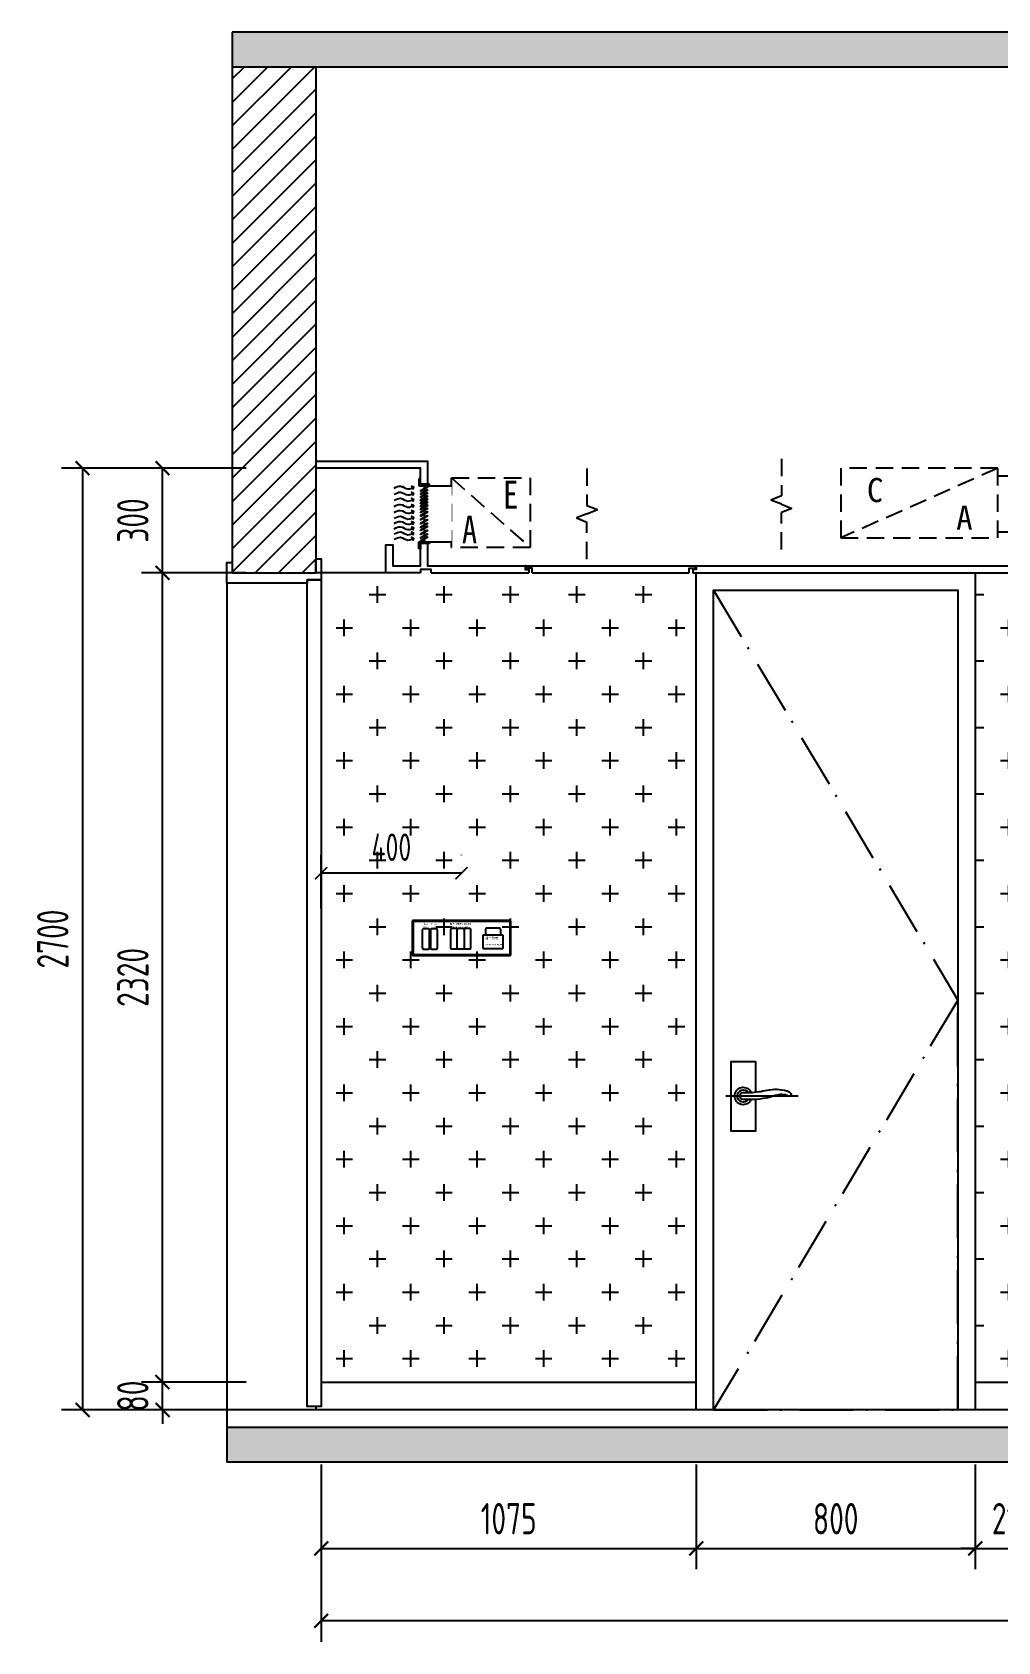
# Model space of a CAD drawing. Header units: millimetres. Extents: x 84706 to 155398, y -6776 to 36429.
# Drawn here: x 136956 to 139724, y 21572 to 26187 of the extents above; entities that cross this region are included whole.
import ezdxf

# ---------------------------------------------------------------- set-up
doc = ezdxf.new("R2010")
doc.units = ezdxf.units.MM
doc.set_wipeout_variables(frame=1)
doc.linetypes.add('DASHED2', pattern=[0.375, 0.25, -0.125])
doc.linetypes.add('门开启线', pattern=[246.186284, 154.07819, -35.789775, 5.864009, -50.45431])
doc.layers.get('Defpoints').update_dxf_attribs({"color": 250})
for name, color, linetype in [('EE1-【立面造型线（近看）】Elevation modelling line', 144, 'Continuous'), ('EE3-【立面窗、幕墙】Window', 12, 'Continuous'), ('EE5-【立面楼板、墙体】Eloorslab_wall', 150, 'Continuous'), ('EE7-【立面填充】Hatch', 250, 'Continuous'), ('EE8-【立面完成线】Finish', 20, 'Continuous'), ('EL', 3, 'Continuous'), ('EL-FURN', 30, 'Continuous'), ('EL-立面看线', 30, 'Continuous'), ('EL-立面看线(稍粗）', 1, 'Continuous'), ('EL-立面细线', 142, 'Continuous'), ('EL-立面造型', 30, 'Continuous'), ('PM2-【门】Door', 148, 'Continuous'), ('PM3-【门套】Casing', 144, 'Continuous')]:
    doc.layers.add(name, color=color, linetype=linetype)
doc.styles.add('_HZTXT', font='GBENOR.SHX', dxfattribs={"bigfont": 'GBCBIG.SHX'})
doc.styles.add('_TEL_DIM', font='SIMPLEX', dxfattribs={"width": 0.8, "height": 3.5, "bigfont": 'HZTXT'})
doc.styles.add('MT-DIM', font='ARCHS.SHX', dxfattribs={"width": 0.8})
doc.styles.get("Standard").update_dxf_attribs({"font": 'arial.ttf'})
doc.styles.add('尺寸标注', font='ARCHS.SHX', dxfattribs={"width": 0.8})
doc.styles.add('说明文字1', font='simhei.ttf')
doc.dimstyles.new('海龙1：25', dxfattribs={"dimscale": 25, "dimtxt": 2.25, "dimasz": 1, "dimexe": 1.5, "dimexo": 1, "dimgap": 1, "dimtad": 1, "dimdec": 0, "dimrnd": 5, "dimdsep": 46, "dimtxsty": '尺寸标注', "dimblk": 'ARCHTICK', "dimblk1": 'ARCHTICK', "dimblk2": 'ARCHTICK', "dimcen": 1, "dimclrd": 44, "dimclre": 44, "dimclrt": 2, "dimadec": 0, "dimazin": 0, "dimtfac": 1, "dimtdec": 0, "dimtix": 1, "dimtmove": 2, "dimatfit": 3, "dimldrblk": 'hl_arrow2', "dimfxl": 0, "dimarcsym": 0})

# ---------------------------------------------------------------- blocks, each defined once
blk = doc.blocks.new('menka')
at = {"layer": 'EL-立面造型', "color": 1}
for p, q in [((-141.4, 97.2), (-141.4, 2.8)), ((138.7, 100), (-138.7, 100)), ((141.4, 2.8), (141.4, 97.2)), ((-112, 20.6), (-112, 74.3)), ((-94.9, 76.6), (-109.7, 76.6)), ((-92.6, 74.3), (-92.6, 20.6)), ((-88.6, 74.3), (-88.6, 20.6)), ((-71.5, 76.6), (-86.3, 76.6)), ((-69.2, 20.6), (-69.2, 74.3)), ((-31.6, 74.8), (-31.6, 21.1)), ((-14.4, 77.2), (-29.3, 77.2)), ((-12.1, 21.1), (-12.1, 74.8)), ((5, 77.2), (-9.8, 77.2)), ((7.3, 74.8), (7.3, 21.1)), ((24.4, 77.2), (9.6, 77.2)), ((26.8, 21.1), (26.8, 74.8)), ((60.9, 58.1), (60.9, 22)), ((119.2, 58.1), (60.9, 58.1)), ((68.6, 75.7), (68.6, 58.1)), ((109.2, 78), (70.9, 78)), ((111.5, 75.7), (111.5, 58.1)), ((119.2, 22), (119.2, 58.1)), ((-138.7, 0), (138.7, 0)), ((-109.7, 18.3), (-94.9, 18.3)), ((-86.3, 18.3), (-71.5, 18.3)), ((-29.3, 18.8), (-14.4, 18.8)), ((-9.8, 18.8), (5, 18.8)), ((9.6, 18.8), (24.4, 18.8)), ((63.2, 19.7), (116.9, 19.7))]:
    blk.add_line(p, q, dxfattribs=at)
at = {"layer": 'EL-立面造型', "color": 8}
for p, q in [((-139.6, 2.8), (-139.6, 97.2)), ((-138.7, 98.1), (138.7, 98.1)), ((-138.7, 96.3), (-138.7, 3.7)), ((137.7, 97.2), (-137.7, 97.2)), ((138.7, 96.3), (138.7, 3.7)), ((139.6, 97.2), (139.6, 2.8)), ((138.7, 1.9), (-138.7, 1.9)), ((-137.7, 2.8), (137.7, 2.8))]:
    blk.add_line(p, q, dxfattribs=at)
at = {"layer": 'EL-立面造型', "color": 1}
for centre, radius, start, end in [((-138.7, 97.2), 2.78, 90, 180), ((138.7, 97.2), 2.78, 0, 90), ((-109.7, 74.3), 2.31, 90, 180), ((-94.9, 74.3), 2.31, 0, 90), ((-86.3, 74.3), 2.31, 90, 180), ((-71.5, 74.3), 2.31, 0, 90), ((-29.3, 74.8), 2.31, 90, 180), ((-14.4, 74.8), 2.31, 0, 90), ((-9.8, 74.8), 2.31, 90, 180), ((5, 74.8), 2.31, 0, 90), ((9.6, 74.8), 2.31, 90, 180), ((24.4, 74.8), 2.31, 0, 90), ((70.9, 75.7), 2.31, 90, 180), ((109.2, 75.7), 2.31, 0, 90), ((-138.7, 2.8), 2.78, 180, 270.0322), ((-109.7, 20.6), 2.31, 180, 270), ((-94.9, 20.6), 2.31, 270, 0), ((-86.3, 20.6), 2.31, 180, 270), ((-71.5, 20.6), 2.31, 270, 0), ((-29.3, 21.1), 2.31, 180, 270), ((-14.4, 21.1), 2.31, 270, 0), ((-9.8, 21.1), 2.31, 180, 270), ((5, 21.1), 2.31, 270, 0), ((9.6, 21.1), 2.31, 180, 270), ((24.4, 21.1), 2.31, 270, 0), ((63.2, 22), 2.31, 180, 270), ((116.9, 22), 2.31, 270, 0), ((138.7, 2.8), 2.78, 269.9678, 0)]:
    blk.add_arc(centre, radius, start, end, dxfattribs=at)
at = {"layer": 'EL-立面造型', "color": 8}
for centre, start, end in [((-138.7, 97.2), 90, 180), ((-137.7, 96.3), 90, 180), ((137.7, 96.3), 0, 90), ((138.7, 97.2), 0, 90), ((-138.7, 2.8), 180, 270), ((-137.7, 3.7), 180, 270), ((137.7, 3.7), 269.9979, 0), ((138.7, 2.8), 270, 0)]:
    blk.add_arc(centre, 0.926, start, end, dxfattribs=at)
at = {"layer": 'EL-立面造型', "color": 1, "attachment_point": 3, "style": '_TEL_DIM'}
for s, width, insert, char_height in [('{\\fSimSun|b0|i0|c134|p2;廊 灯}', 11698.458, (-20.4, 92.6), 4.444), ('{\\fSimSun|b0|i0|c134|p2;请即清理}', 23749.831, (4, 92.4), 4.444), ('{\\fSimSun|b0|i0|c134|p2;请勿打扰}', 21243.772, (27.2, 92.5), 4.444), ('{\\fSimSun|b0|i0|c134|p2;排气扇}', 13444.405, (-96.5, 91.3, 0), 3.556), ('{\\fSimSun|b0|i0|c134|p2;Exhaust}', 9.287, (-98.7, 83.2, 0), 2.133), ('{\\fSimSun|b0|i0|c134|p2;洗手间灯}', 16519.69, (-71.8, 91.3, 0), 3.556), ('{\\fSimSun|b0|i0|c134|p2;Bathroom}', 11.584, (-74.1, 83.2, 0), 2.133), ('{\\fSimSun|b0|i0|c134|p2;Corridor}', 14.883, (-20.9, 83.4, 0), 2.667), ('{\\fSimSun|b0|i0|c134|p2;Make Up Room}', 18845.536, (3.4, 83.3, 0), 2.667), ('{\\fSimSun|b0|i0|c134|p2;DonotDisturb}', 21.435, (26.5, 83.4, 0), 2.667)]:
    blk.add_mtext_dynamic_manual_height_columns(s, width=width, gutter_width=17.5, heights=[0], dxfattribs=dict(at, insert=insert, char_height=char_height))
at = {"layer": 'EL-立面造型', "color": 1, "insert": (105.7, 53, 36752472.3), "char_height": 6.871, "width": 48.587, "attachment_point": 3, "rotation": 0.1224, "style": '_HZTXT'}
blk.add_mtext('{\\fNSimSun|b0|i0|c134|p49;插卡取电}', dxfattribs=at)
at = {"layer": 'EL-立面造型', "color": 1, "linetype": 'Continuous', "insert": (66.5, 32.9, 36752472.3), "char_height": 4.047, "width": 78.032, "attachment_point": 1}
blk.add_mtext('\\pt672;{\\fSimHei|b0|i0|c134|p2;INSERT FOR POWER}', dxfattribs=at)
blk = doc.blocks.new('A$C0D1D0B44')
at = {"layer": 'EL-立面细线', "ltscale": 0.5}
blk.add_line((-157.1, 25), (49.8, 25), dxfattribs=at)
at = {"layer": 'EL-立面细线', "ltscale": 200}
blk.add_lwpolyline([(-35, 15.2), (-35, -75.8), (35, -75.8), (35, 124), (-35, 124), (-35, 36.3)], dxfattribs=at)
blk.add_lwpolyline([(-20, 15), (0, 15, 1), (0, 35), (-20, 35, -0.036098), (-68.4, 41.7, 0.121386), (-125, 40, 0.140776), (-136.1, 32.4, 0.830049), (-130, 25, -0.183636), (-91.5, 26.2, 0.088987)], format="xyb", close=True, dxfattribs=at)
for radius, start, end in [(25, 203.6888, 155.9213), (17.5, 214.0674, 146.4058)]:
    blk.add_arc((0, 25), radius, start, end, dxfattribs=at)
blk = doc.blocks.new('*U853')
blk.add_wipeout([(0, -50), (0, 750), (2400, 750), (2400, -50)])
at = {"layer": 'EL-立面看线'}
blk.add_lwpolyline([(0, -50), (2400, -50), (2400, 750), (0, 750)], dxfattribs=at)
blk.add_lwpolyline([(0, 0), (2350, 0), (2350, 700), (0, 700)], close=True, dxfattribs=at)
at = {"layer": 'EL-立面看线(稍粗）', "linetype": '门开启线'}
blk.add_line((2350, 0), (1175, 700), dxfattribs=at)
blk.add_lwpolyline([(1175, 700), (0, 0), (0, 0), (0, 700), (1175, 700)], dxfattribs=at)
at = {"rotation": 270}
blk.add_blockref('A$C0D1D0B44', (875, 85), dxfattribs=at)
blk = doc.blocks.new('*U1028')
at = {"layer": 'EE7-【立面填充】Hatch'}
h = blk.add_hatch(dxfattribs=at)
h.set_pattern_fill('YPSGT-钢筋混凝土', color=256, scale=200, pattern_type=2)
h.set_pattern_definition([(45, (0, 0), (-28.284271, 28.284271), []), (50, (0, 0), (143.45204, -12.550436), [15, -165]), (355, (0, 0), (-27.75027, 150.43842), [12, -132]), (100.4514, (11.95, -1.05), (115.70187, 137.8879), [12.74804, -140.22842]), (46.1842, (0, 40), (213.44822, -33.1038), [22.5, -247.5]), (96.6356, (17.79, 37.24), (186.93254, 194.82358), [19.12206, -210.3426]), (351.1842, (0, 40), (186.9324, 194.82373), [18, -198]), (21, (20, 30), (119.38141, -80.523786), [15, -165]), (326, (20, 30), (48.66306, 145.03), [12, -132]), (71.4514, (29.95, 23.29), (168.04452, 64.5061), [12.74804, -140.22842]), (37.5, (0, 0), (2.431971, 66.578771), [0, -130.4, 0, -134, 0, -132.5]), (7.5, (0, 0), (52.613907, 78.882342), [0, -76.4, 0, -127.4, 0, -50.5]), (327.5, (-44.6, 0), (106.764487, -4.510974), [0, -50, 0, -156, 0, -207]), (317.5, (-64.6, 0), (116.637234, 20.020996), [0, -65, 0, -103.6, 0, -147])])
h.paths.add_polyline_path([(150979.9, -83129), (150979.9, -83029), (143999.9, -83029), (143999.9, -83129)])
h = blk.add_hatch(dxfattribs=at)
h.set_pattern_fill('ANSI31', color=256, scale=15)
h.set_pattern_definition([(45, (0, -750), (-33.67596, 33.67596), [])])
h.paths.add_polyline_path([(144239.9, -83129), (143999.9, -83129), (143999.9, -84579), (144239.9, -84579), (144239.9, -84539)])
h = blk.add_hatch(dxfattribs=at)
h.set_pattern_fill('ANSI31', color=256, scale=15)
h.paths.add_polyline_path([(150739.9, -84079), (150979.9, -84079), (150979.9, -83129), (150739.9, -83129)])
h = blk.add_hatch(dxfattribs=at)
h.set_pattern_fill('ANSI31', color=256, scale=15)
h.set_pattern_definition([(45, (0, -1100), (-33.67596, 33.67596), [])])
h.paths.add_polyline_path([(150739.9, -87029), (150979.9, -87029), (150979.9, -86079), (150739.9, -86079)])
h = blk.add_hatch(dxfattribs=at)
h.set_pattern_fill('YPSGT-钢筋混凝土', color=256, scale=200, pattern_type=2)
h.set_pattern_definition([(45, (0, -1100), (-28.284271, 28.284271), []), (50, (0, -1100), (143.45204, -12.550436), [15, -165]), (355, (0, -1100), (-27.75027, 150.43842), [12, -132]), (100.4514, (11.95, -1101.05), (115.70187, 137.8879), [12.74804, -140.22842]), (46.1842, (0, -1060), (213.44822, -33.1038), [22.5, -247.5]), (96.6356, (17.79, -1062.76), (186.93254, 194.82358), [19.12206, -210.3426]), (351.1842, (0, -1060), (186.9324, 194.82373), [18, -198]), (21, (20, -1070), (119.38141, -80.523786), [15, -165]), (326, (20, -1070), (48.66306, 145.03), [12, -132]), (71.4514, (29.95, -1076.71), (168.04452, 64.5061), [12.74804, -140.22842]), (37.5, (0, -1100), (2.431971, 66.578771), [0, -130.4, 0, -134, 0, -132.5]), (7.5, (0, -1100), (52.613907, 78.882342), [0, -76.4, 0, -127.4, 0, -50.5]), (327.5, (-44.6, -1100), (106.764487, -4.510974), [0, -50, 0, -156, 0, -207]), (317.5, (-64.6, -1100), (116.637234, 20.020996), [0, -65, 0, -103.6, 0, -147])])
h.paths.add_polyline_path([(143984.9, -87029), (143984.9, -87129), (150979.9, -87129), (150979.9, -87029)])
at = {"layer": 'EE8-【立面完成线】Finish'}
h = blk.add_hatch(dxfattribs=at)
h.set_pattern_fill('ANSI33', color=251, scale=2.519685, angle=180, style=0)
h.set_pattern_definition([(225, (138969.727, -86928.982), (11.313708, -11.313708), []), (225, (138958.414, -86928.982), (11.313708, -11.313708), [8, -4])])
h.paths.add_polyline_path([(150879.9, -86079), (150879.9, -86054), (150724.9, -86054), (150714.9, -86064), (150714.9, -86099), (150739.9, -86099), (150739.9, -86079)])
blk.add_line((144254.9, -86969), (144214.9, -86969))
at = {"layer": 'EE3-【立面窗、幕墙】Window', "color": 251}
for p, q in [((150879.9, -84104), (150879.9, -84079)), ((150879.9, -84079), (150929.9, -84079)), ((150882.9, -84101), (150882.9, -84082)), ((150882.9, -84082), (150926.9, -84082)), ((150926.9, -84082), (150926.9, -84101)), ((150929.9, -84079), (150929.9, -84104)), ((150929.9, -84104), (150879.9, -84104)), ((150879.9, -84129), (150879.9, -84104)), ((150879.9, -84104), (150898.9, -84104)), ((150926.9, -84101), (150882.9, -84101)), ((150882.9, -84126), (150882.9, -84107)), ((150882.9, -84107), (150895.9, -84107)), ((150895.9, -84126), (150882.9, -84126)), ((150895.9, -84107), (150895.9, -84126)), ((150898.9, -84104), (150898.9, -84129)), ((150929.9, -84104), (150910.9, -84104)), ((150910.9, -84104), (150910.9, -84129)), ((150926.9, -84107), (150913.9, -84107)), ((150913.9, -84107), (150913.9, -84126)), ((150913.9, -84126), (150926.9, -84126)), ((150926.9, -84126), (150926.9, -84107)), ((150929.9, -84129), (150929.9, -84104)), ((150879.9, -84129), (150879.9, -86054)), ((150898.9, -84129), (150879.9, -84129)), ((150910.9, -84129), (150929.9, -84129)), ((150929.9, -84129), (150929.9, -86054)), ((150898.9, -86029), (150879.9, -86029)), ((150879.9, -86029), (150879.9, -86054)), ((150879.9, -86054), (150879.9, -86079)), ((150929.9, -86054), (150879.9, -86054)), ((150879.9, -86054), (150898.9, -86054)), ((150895.9, -86032), (150882.9, -86032)), ((150882.9, -86032), (150882.9, -86051)), ((150882.9, -86051), (150895.9, -86051)), ((150882.9, -86057), (150882.9, -86076)), ((150926.9, -86057), (150882.9, -86057)), ((150895.9, -86051), (150895.9, -86032)), ((150898.9, -86054), (150898.9, -86029)), ((150910.9, -86029), (150929.9, -86029)), ((150910.9, -86054), (150910.9, -86029)), ((150929.9, -86054), (150910.9, -86054)), ((150913.9, -86032), (150926.9, -86032)), ((150913.9, -86051), (150913.9, -86032)), ((150926.9, -86051), (150913.9, -86051)), ((150926.9, -86032), (150926.9, -86051)), ((150926.9, -86076), (150926.9, -86057)), ((150929.9, -86029), (150929.9, -86054)), ((150929.9, -86079), (150929.9, -86054)), ((150879.9, -86079), (150929.9, -86079)), ((150882.9, -86076), (150926.9, -86076))]:
    blk.add_line(p, q, dxfattribs=at)
at = {"layer": 'EE3-【立面窗、幕墙】Window'}
for p, q in [((150898.9, -84104), (150898.9, -86054)), ((150904.9, -84104), (150904.9, -86054)), ((150910.9, -84104), (150910.9, -86054))]:
    blk.add_line(p, q, dxfattribs=at)
at = {"layer": 'EE5-【立面楼板、墙体】Eloorslab_wall'}
for p, q in [((150979.9, -83029), (143999.9, -83029)), ((143999.9, -83029), (143999.9, -83129)), ((150979.9, -83129), (150979.9, -83029)), ((150979.9, -83129), (143999.9, -83129)), ((143999.9, -83129), (143999.9, -84579)), ((144239.9, -83129), (144239.9, -84579)), ((150739.9, -86079), (150979.9, -86079)), ((150739.9, -86079), (150739.9, -87029)), ((150979.9, -86079), (150979.9, -87029)), ((143984.9, -86979), (143984.9, -87029)), ((150979.9, -87029), (143984.9, -87029)), ((143984.9, -87029), (143984.9, -87129)), ((150979.9, -87029), (150979.9, -87129)), ((150979.9, -87129), (143984.9, -87129))]:
    blk.add_line(p, q, dxfattribs=at)
at = {"layer": 'EE5-【立面楼板、墙体】Eloorslab_wall', "color": 251}
blk.add_line((150979.9, -84079), (150979.9, -86079), dxfattribs=at)
at = {"layer": 'EE5-【立面楼板、墙体】Eloorslab_wall'}
blk.add_lwpolyline([(150739.9, -83129), (150979.9, -83129), (150979.9, -84079), (150739.9, -84079)], close=True, dxfattribs=at)
at = {"layer": 'EE8-【立面完成线】Finish'}
blk.add_line((150739.9, -86979), (143984.9, -86979), dxfattribs=at)
blk.add_lwpolyline([(150879.9, -86079), (150879.9, -86054), (150724.9, -86054), (150714.9, -86064), (150714.9, -86099), (150739.9, -86099), (150739.9, -86079)], close=True, dxfattribs=at)
at = {"layer": 'PM2-【门】Door'}
blk.add_lwpolyline([(144214.9, -84599), (144254.9, -84599), (144254.9, -86969), (144214.9, -86969)], close=True, dxfattribs=at)
at = {"layer": 'PM3-【门套】Casing', "color": 251}
blk.add_line((150724.9, -84109), (150724.9, -86054), dxfattribs=at)
at = {"layer": 'PM3-【门套】Casing'}
for p, q in [((143984.9, -84609), (143984.9, -86979)), ((144239.9, -86969), (144239.9, -86979))]:
    blk.add_line(p, q, dxfattribs=at)
for points in [[(150879.9, -84079), (150879.9, -84109), (150724.9, -84109), (150724.9, -84049), (150739.9, -84049), (150739.9, -84079), (150879.9, -84079)], [(144239.9, -84539), (144254.9, -84539), (144254.9, -84599), (144214.9, -84599), (144214.9, -84609), (143984.9, -84609), (143984.9, -84549), (143999.9, -84549), (143999.9, -84579), (144239.9, -84579), (144239.9, -84539)]]:
    blk.add_lwpolyline(points, dxfattribs=at)
blk = doc.blocks.new('_ArchTick')
at = {"color": 2, "linetype": 'ByBlock', "const_width": 0.15}
blk.add_lwpolyline([(-0.5, -0.5), (0.5, 0.5)], dxfattribs=at)
blk = doc.blocks.new('*D877')
at = {"layer": 'Defpoints', "color": 0, "transparency": 16777216}
for p in [(137784.3, 22246.7), (138859.3, 22236.7), (138859.3, 21839.8)]:
    blk.add_point(p, dxfattribs=at)
at = {"layer": 'EE1-【立面造型线（近看）】Elevation modelling line', "color": 44, "lineweight": -2, "transparency": 16777216}
for p, q in [((137784.3, 22079.8), (137784.3, 21779.8)), ((138859.3, 22079.8), (138859.3, 21779.8)), ((137784.3, 21839.8), (138859.3, 21839.8))]:
    blk.add_line(p, q, dxfattribs=at)
at = {"layer": 'EE1-【立面造型线（近看）】Elevation modelling line', "color": 44, "lineweight": -2, "transparency": 16777216, "xscale": 40, "yscale": 40, "zscale": 40, "rotation": 180}
blk.add_blockref('_ArchTick', (137784.3, 21839.8), dxfattribs=at)
at = {"layer": 'EE1-【立面造型线（近看）】Elevation modelling line', "color": 44, "lineweight": -2, "transparency": 16777216, "xscale": 40, "yscale": 40, "zscale": 40}
blk.add_blockref('_ArchTick', (138859.3, 21839.8), dxfattribs=at)
at = {"layer": 'EE1-【立面造型线（近看）】Elevation modelling line', "color": 2, "transparency": 16777216, "insert": (138321.8, 21924.8), "char_height": 90, "attachment_point": 5, "style": '尺寸标注'}
blk.add_mtext('1075', dxfattribs=at)
blk = doc.blocks.new('hl_arrow2')
at = {"color": 2}
blk.add_line((-0.22, 0), (-1, 0), dxfattribs=at)
blk.add_lwpolyline([(-0.22, 0), (-0.86, -0.69), (-0.65, -0.86), (0, 0), (-0.65, 0.86), (-0.86, 0.69)], close=True, dxfattribs=at)
for points in [[(-0.86, 0.69), (-0.65, 0.86), (-0.22, 0), (0, 0)], [(-0.86, -0.69), (-0.65, -0.86), (-0.22, 0), (0, 0)]]:
    blk.add_solid(points, dxfattribs=at)
blk = doc.blocks.new('*D878')
at = {"layer": 'Defpoints', "color": 0, "transparency": 16777216}
for p in [(138859.3, 22236.7), (139659.3, 22236.7), (139659.3, 21839.8)]:
    blk.add_point(p, dxfattribs=at)
at = {"layer": 'EE1-【立面造型线（近看）】Elevation modelling line', "color": 44, "lineweight": -2, "transparency": 16777216}
for p, q in [((138859.3, 22079.8), (138859.3, 21779.8)), ((139659.3, 22079.8), (139659.3, 21779.8)), ((138859.3, 21839.8), (139659.3, 21839.8))]:
    blk.add_line(p, q, dxfattribs=at)
at = {"layer": 'EE1-【立面造型线（近看）】Elevation modelling line', "color": 44, "lineweight": -2, "transparency": 16777216, "xscale": 40, "yscale": 40, "zscale": 40, "rotation": 180}
blk.add_blockref('_ArchTick', (138859.3, 21839.8), dxfattribs=at)
at = {"layer": 'EE1-【立面造型线（近看）】Elevation modelling line', "color": 44, "lineweight": -2, "transparency": 16777216, "xscale": 40, "yscale": 40, "zscale": 40}
blk.add_blockref('_ArchTick', (139659.3, 21839.8), dxfattribs=at)
at = {"layer": 'EE1-【立面造型线（近看）】Elevation modelling line', "color": 2, "transparency": 16777216, "insert": (139259.3, 21924.8), "char_height": 90, "attachment_point": 5, "style": '尺寸标注'}
blk.add_mtext('800', dxfattribs=at)
blk = doc.blocks.new('*D879')
at = {"layer": 'Defpoints', "color": 0, "transparency": 16777216}
for p in [(139659.3, 22236.7), (139869.3, 22236.7), (139869.3, 21839.8)]:
    blk.add_point(p, dxfattribs=at)
at = {"layer": 'EE1-【立面造型线（近看）】Elevation modelling line', "color": 44, "lineweight": -2, "transparency": 16777216}
for p, q in [((139659.3, 22079.8), (139659.3, 21779.8)), ((139869.3, 22079.8), (139869.3, 21779.8)), ((139659.3, 21839.8), (139619.3, 21839.8)), ((139659.3, 21839.8), (139869.3, 21839.8)), ((139869.3, 21839.8), (139909.3, 21839.8))]:
    blk.add_line(p, q, dxfattribs=at)
at = {"layer": 'EE1-【立面造型线（近看）】Elevation modelling line', "color": 44, "lineweight": -2, "transparency": 16777216, "xscale": 40, "yscale": 40, "zscale": 40}
blk.add_blockref('_ArchTick', (139659.3, 21839.8), dxfattribs=at)
at = {"layer": 'EE1-【立面造型线（近看）】Elevation modelling line', "color": 44, "lineweight": -2, "transparency": 16777216, "xscale": 40, "yscale": 40, "zscale": 40, "rotation": 180}
blk.add_blockref('_ArchTick', (139869.3, 21839.8), dxfattribs=at)
at = {"layer": 'EE1-【立面造型线（近看）】Elevation modelling line', "color": 2, "transparency": 16777216, "insert": (139764.3, 21924.8), "char_height": 90, "attachment_point": 5, "style": '尺寸标注'}
blk.add_mtext('210', dxfattribs=at)
blk = doc.blocks.new('*D886')
at = {"layer": 'Defpoints', "color": 0, "transparency": 16777216}
for p in [(137784.3, 22246.7), (144269.3, 22236.7), (137784.3, 21631.9)]:
    blk.add_point(p, dxfattribs=at)
at = {"layer": 'EE1-【立面造型线（近看）】Elevation modelling line', "color": 44, "lineweight": -2, "transparency": 16777216}
for p, q in [((137784.3, 21871.9), (137784.3, 21571.9)), ((144269.3, 21871.9), (144269.3, 21571.9)), ((144269.3, 21631.9), (137784.3, 21631.9))]:
    blk.add_line(p, q, dxfattribs=at)
at = {"layer": 'EE1-【立面造型线（近看）】Elevation modelling line', "color": 44, "lineweight": -2, "transparency": 16777216, "xscale": 40, "yscale": 40, "zscale": 40, "rotation": 180}
blk.add_blockref('_ArchTick', (137784.3, 21631.9), dxfattribs=at)
at = {"layer": 'EE1-【立面造型线（近看）】Elevation modelling line', "color": 44, "lineweight": -2, "transparency": 16777216, "xscale": 40, "yscale": 40, "zscale": 40}
blk.add_blockref('_ArchTick', (144269.3, 21631.9), dxfattribs=at)
at = {"layer": 'EE1-【立面造型线（近看）】Elevation modelling line', "color": 2, "transparency": 16777216, "insert": (141026.8, 21716.9), "char_height": 90, "attachment_point": 5, "style": '尺寸标注'}
blk.add_mtext('6485', dxfattribs=at)
blk = doc.blocks.new('*D905')
at = {"layer": 'Defpoints', "color": 0, "transparency": 16777216}
for p in [(137329.4, 22316.7), (137784.3, 22316.7), (137769.3, 22236.7)]:
    blk.add_point(p, dxfattribs=at)
at = {"layer": 'EE1-【立面造型线（近看）】Elevation modelling line', "color": 44, "lineweight": -2, "transparency": 16777216}
for p, q in [((137329.4, 22316.7), (137329.4, 22356.7)), ((137569.4, 22316.7), (137269.4, 22316.7)), ((137329.4, 22236.7), (137329.4, 22316.7)), ((137569.4, 22236.7), (137269.4, 22236.7)), ((137329.4, 22236.7), (137329.4, 22196.7))]:
    blk.add_line(p, q, dxfattribs=at)
at = {"layer": 'EE1-【立面造型线（近看）】Elevation modelling line', "color": 44, "lineweight": -2, "transparency": 16777216, "xscale": 40, "yscale": 40, "zscale": 40}
for p, rotation in [((137329.4, 22316.7), 270), ((137329.4, 22236.7), 90)]:
    blk.add_blockref('_ArchTick', p, dxfattribs=dict(at, rotation=rotation))
at = {"layer": 'EE1-【立面造型线（近看）】Elevation modelling line', "color": 2, "transparency": 16777216, "insert": (137244.4, 22276.7), "char_height": 90, "attachment_point": 5, "rotation": 90, "style": '尺寸标注'}
blk.add_mtext('80', dxfattribs=at)
blk = doc.blocks.new('*D906')
at = {"layer": 'Defpoints', "color": 0, "transparency": 16777216}
for p in [(137329.4, 24636.7), (137969.3, 24636.7), (137784.3, 22316.7)]:
    blk.add_point(p, dxfattribs=at)
at = {"layer": 'EE1-【立面造型线（近看）】Elevation modelling line', "color": 44, "lineweight": -2, "transparency": 16777216}
for p, q in [((137569.4, 24636.7), (137269.4, 24636.7)), ((137329.4, 22316.7), (137329.4, 24636.7)), ((137569.4, 22316.7), (137269.4, 22316.7))]:
    blk.add_line(p, q, dxfattribs=at)
at = {"layer": 'EE1-【立面造型线（近看）】Elevation modelling line', "color": 44, "lineweight": -2, "transparency": 16777216, "xscale": 40, "yscale": 40, "zscale": 40}
for p, rotation in [((137329.4, 24636.7), 90), ((137329.4, 22316.7), 270)]:
    blk.add_blockref('_ArchTick', p, dxfattribs=dict(at, rotation=rotation))
at = {"layer": 'EE1-【立面造型线（近看）】Elevation modelling line', "color": 2, "transparency": 16777216, "insert": (137244.4, 23476.7), "char_height": 90, "attachment_point": 5, "rotation": 90, "style": '尺寸标注'}
blk.add_mtext('2320', dxfattribs=at)
blk = doc.blocks.new('*D907')
at = {"layer": 'Defpoints', "color": 0, "transparency": 16777216}
for p in [(137329.4, 24936.7), (137769.3, 24936.7), (137969.3, 24636.7)]:
    blk.add_point(p, dxfattribs=at)
at = {"layer": 'EE1-【立面造型线（近看）】Elevation modelling line', "color": 44, "lineweight": -2, "transparency": 16777216}
for p, q in [((137569.4, 24936.7), (137269.4, 24936.7)), ((137329.4, 24636.7), (137329.4, 24936.7)), ((137569.4, 24636.7), (137269.4, 24636.7))]:
    blk.add_line(p, q, dxfattribs=at)
at = {"layer": 'EE1-【立面造型线（近看）】Elevation modelling line', "color": 44, "lineweight": -2, "transparency": 16777216, "xscale": 40, "yscale": 40, "zscale": 40}
for p, rotation in [((137329.4, 24936.7), 90), ((137329.4, 24636.7), 270)]:
    blk.add_blockref('_ArchTick', p, dxfattribs=dict(at, rotation=rotation))
at = {"layer": 'EE1-【立面造型线（近看）】Elevation modelling line', "color": 2, "transparency": 16777216, "insert": (137244.4, 24786.7), "char_height": 90, "attachment_point": 5, "rotation": 90, "style": '尺寸标注'}
blk.add_mtext('300', dxfattribs=at)
blk = doc.blocks.new('*D908')
at = {"layer": 'Defpoints', "color": 0, "transparency": 16777216}
for p in [(137769.3, 24936.7), (137100, 22236.7), (137769.3, 22236.7)]:
    blk.add_point(p, dxfattribs=at)
at = {"layer": 'EE1-【立面造型线（近看）】Elevation modelling line', "color": 44, "lineweight": -2, "transparency": 16777216}
for p, q in [((137340, 24936.7), (137040, 24936.7)), ((137100, 24936.7), (137100, 22236.7)), ((137340, 22236.7), (137040, 22236.7))]:
    blk.add_line(p, q, dxfattribs=at)
at = {"layer": 'EE1-【立面造型线（近看）】Elevation modelling line', "color": 44, "lineweight": -2, "transparency": 16777216, "xscale": 40, "yscale": 40, "zscale": 40}
for p, rotation in [((137100, 24936.7), 90), ((137100, 22236.7), 270)]:
    blk.add_blockref('_ArchTick', p, dxfattribs=dict(at, rotation=rotation))
at = {"layer": 'EE1-【立面造型线（近看）】Elevation modelling line', "color": 2, "transparency": 16777216, "insert": (137015, 23586.7), "char_height": 90, "attachment_point": 5, "rotation": 90, "style": '尺寸标注'}
blk.add_mtext('2700', dxfattribs=at)
blk = doc.blocks.new('*D999')
at = {"layer": 'Defpoints', "color": 0, "transparency": 16777216}
for p in [(137784.3, 23775.7), (137784.3, 23639.5), (138186.7, 23639.5, 52323.6)]:
    blk.add_point(p, dxfattribs=at)
at = {"layer": 'EE1-【立面造型线（近看）】Elevation modelling line', "color": 44, "lineweight": -2, "transparency": 16777216}
for p, q in [((137784.3, 23674.5), (137784.3, 23828.2)), ((138186.7, 23827.3), (138186.7, 23828.2)), ((138186.7, 23775.7), (137784.3, 23775.7))]:
    blk.add_line(p, q, dxfattribs=at)
at = {"layer": 'EE1-【立面造型线（近看）】Elevation modelling line', "color": 44, "lineweight": -2, "transparency": 16777216, "xscale": 35, "yscale": 35, "zscale": 35, "rotation": 180}
blk.add_blockref('_ArchTick', (137784.3, 23775.7), dxfattribs=at)
at = {"layer": 'EE1-【立面造型线（近看）】Elevation modelling line', "color": 44, "lineweight": -2, "transparency": 16777216, "xscale": 35, "yscale": 35, "zscale": 35}
blk.add_blockref('_ArchTick', (138186.7, 23775.7), dxfattribs=at)
at = {"layer": 'EE1-【立面造型线（近看）】Elevation modelling line', "color": 2, "transparency": 16777216, "insert": (137985.5, 23850), "char_height": 78.75, "attachment_point": 5, "style": '尺寸标注'}
blk.add_mtext('400', dxfattribs=at)
blk = doc.blocks.new('yhbyhuj')
at = {"color": 1, "linetype": 'DASHED2', "ltscale": 200}
blk.add_wipeout([(141202.5, 18872.8), (141202.5, 19072.8), (141427.7, 19072.8), (141427.7, 19049.5), (141590.6, 19049.5), (141590.6, 18889.5), (141427.7, 18889.5), (141427.7, 18872.8)], dxfattribs=at).translate(0, 0, -16380).dxf.layer = 'EL-立面造型'
at = {"layer": 'EL-立面造型', "color": 136, "linetype": 'DASHED2', "ltscale": 200}
blk.add_line((141202.5, 19072.8, -16380), (141427.7, 18872.8, -16380), dxfattribs=at)
at = {"layer": 'EL-立面造型', "color": 4, "linetype": 'DASHED2', "ltscale": 200, "elevation": -16380}
blk.add_lwpolyline([(141427.7, 18872.8), (141202.5, 18872.8), (141202.5, 19072.8), (141427.7, 19072.8)], close=True, dxfattribs=at)
for points in [[(141590.6, 19099.5), (141590.6, 18993.5)], [(141590.6, 18969.5), (141560.6, 18957.5)], [(141590.6, 18993.5), (141620.6, 18981.5)], [(141590.6, 18969.5), (141620.6, 18981.5)], [(141560.6, 18957.5), (141590.6, 18945.5)], [(141590.6, 18839.5), (141590.6, 18945.5)]]:
    blk.add_lwpolyline(points, dxfattribs=at)
at = {"layer": 'EL-立面造型', "color": 30, "linetype": 'DASHED2', "ltscale": 200, "char_height": 80, "style": 'MT-DIM'}
for s, insert, attachment_point in [('{\\fSimHei|b0|i0|c134|p49;E}', (141393.8, 19064.4, -16380), 3), ('{\\fSimHei|b0|i0|c134|p49;A}', (141232.2, 18964.4, -16380), 1)]:
    blk.add_mtext_dynamic_manual_height_columns(s, width=80, gutter_width=1500, heights=[0], dxfattribs=dict(at, insert=insert, attachment_point=attachment_point))
at = {"color": 136, "linetype": 'DASHED2', "ltscale": 200}
blk.add_wipeout([(141108.8, 19049.5), (141202.5, 19049.5), (141202.5, 18889.5), (141108.8, 18889.5)], dxfattribs=at).translate(0, 0, -16380).dxf.layer = 'EL'
at = {"layer": 'EL', "color": 8}
for p, q in [((141123.8, 19049.5, -16380), (141123.8, 18889.5, -16380)), ((141138.8, 19049.5, -16380), (141202.5, 19049.5, -16380)), ((141138.8, 18889.5, -16380), (141202.5, 18889.5, -16380))]:
    blk.add_line(p, q, dxfattribs=at)
at = {"layer": 'EL', "color": 136, "linetype": 'DASHED2', "ltscale": 200, "elevation": -16380}
for points in [[(141108.8, 19069.5), (141108.8, 19049.5), (141138.8, 19049.5), (141138.8, 19054.5), (141113.6, 19054.5), (141113.6, 19069.5), (141108.8, 19069.5)], [(141108.8, 18869.5), (141108.8, 18889.5), (141138.8, 18889.5), (141138.8, 18884.5), (141113.6, 18884.5), (141113.6, 18869.5), (141108.8, 18869.5)]]:
    blk.add_lwpolyline(points, dxfattribs=at)
at = {"layer": 'EL', "color": 250, "elevation": -16380}
for points in [[(141086.3, 19049.9), (141093.4, 19046.4), (141091.3, 19038.6)], [(141086.3, 19049.9), (141093.4, 19046.4), (141091.3, 19038.6)], [(141086.3, 19032.5), (141093.4, 19029), (141091.3, 19021.2)], [(141086.3, 19032.4), (141093.4, 19029), (141091.3, 19021.2)], [(141086.3, 19015), (141093.4, 19011.6), (141091.3, 19003.8)], [(141086.3, 19015), (141093.4, 19011.6), (141091.3, 19003.8)], [(141086.3, 18997.6), (141093.4, 18994.2), (141091.3, 18986.3)], [(141086.3, 18980.2), (141093.4, 18976.7), (141091.3, 18968.9)], [(141086.3, 18963.5), (141093.4, 18960), (141091.3, 18952.2)], [(141086.3, 18948.6), (141093.4, 18945.1), (141091.3, 18937.3)], [(141086.3, 18933.3), (141093.4, 18929.9), (141091.3, 18922.1)], [(141086.3, 18918.4), (141093.4, 18915), (141091.3, 18907.2)], [(141086.3, 18903.2), (141093.4, 18899.7), (141091.3, 18891.9)]]:
    blk.add_lwpolyline(points, dxfattribs=at)
for points in [[(141113.3, 19036.3), (141132, 19047), (141133.1, 19045), (141114.5, 19034.3)], [(141113.3, 19027.6), (141132, 19038.3), (141133.1, 19036.3), (141114.5, 19025.5)], [(141113.3, 19018.8), (141132, 19029.6), (141133.1, 19027.6), (141114.5, 19016.8)], [(141113.3, 19010.1), (141132, 19020.9), (141133.1, 19018.9), (141114.5, 19008.1)], [(141113.3, 19001.4), (141132, 19012.2), (141133.1, 19010.2), (141114.5, 18999.4)], [(141113.3, 18992.7), (141132, 19003.5), (141133.1, 19001.5), (141114.5, 18990.7)], [(141113.3, 18984), (141132, 18994.8), (141133.1, 18992.8), (141114.5, 18982)], [(141113.3, 18975.3), (141132, 18986.1), (141133.1, 18984.1), (141114.5, 18973.3)], [(141113.3, 18965), (141132, 18975.8), (141133.1, 18973.8), (141114.5, 18963)], [(141113.3, 18953.9), (141132, 18964.7), (141133.1, 18962.7), (141114.5, 18951.9)], [(141113.3, 18942.4), (141132, 18953.2), (141133.1, 18951.2), (141114.5, 18940.4)], [(141113.3, 18932.1), (141132, 18942.9), (141133.1, 18940.9), (141114.5, 18930.1)], [(141113.3, 18923.4), (141132, 18934.2), (141133.1, 18932.2), (141114.5, 18921.4)], [(141113.3, 18911.9), (141132, 18922.7), (141133.1, 18920.7), (141114.5, 18909.9)], [(141113.3, 18901.7), (141132, 18912.4), (141133.1, 18910.4), (141114.5, 18899.6)], [(141113.3, 18892.9), (141132, 18903.7), (141133.1, 18901.7), (141114.5, 18890.9)]]:
    blk.add_lwpolyline(points, close=True, dxfattribs=at)
at = {"layer": 'EL', "color": 250}
for points in [[(141038.3, 19043.1, -16380), (141044.2, 19046.3, -16380), (141057.4, 19053.3, -16380), (141075.5, 19036.7, -16380), (141088, 19043.5, -16380), (141093.4, 19046.4, -16380)], [(141038.3, 19043.1, -16380), (141044.2, 19046.3, -16380), (141057.4, 19053.3, -16380), (141075.5, 19036.6, -16380), (141088, 19043.5, -16380), (141093.4, 19046.4, -16380)], [(141038.3, 19025.7, -16380), (141044.2, 19028.9, -16380), (141057.4, 19035.9, -16380), (141075.5, 19019.2, -16380), (141088, 19026.1, -16380), (141093.4, 19029, -16380)], [(141038.3, 19025.7, -16380), (141044.2, 19028.9, -16380), (141057.4, 19035.9, -16380), (141075.5, 19019.2, -16380), (141088, 19026.1, -16380), (141093.4, 19029, -16380)], [(141038.3, 19008.3, -16380), (141044.2, 19011.5, -16380), (141057.4, 19018.5, -16380), (141075.5, 19001.8, -16380), (141088, 19008.7, -16380), (141093.4, 19011.6, -16380)], [(141038.3, 19008.3, -16380), (141044.2, 19011.5, -16380), (141057.4, 19018.5, -16380), (141075.5, 19001.8, -16380), (141088, 19008.7, -16380), (141093.4, 19011.6, -16380)], [(141038.3, 18990.9, -16380), (141044.2, 18994, -16380), (141057.4, 19001, -16380), (141075.5, 18984.4, -16380), (141088, 18991.2, -16380), (141093.4, 18994.2, -16380)], [(141038.3, 18973.4, -16380), (141044.2, 18976.6, -16380), (141057.4, 18983.6, -16380), (141075.5, 18967, -16380), (141088, 18973.8, -16380), (141093.4, 18976.7, -16380)], [(141038.3, 18956.7, -16380), (141044.2, 18959.9, -16380), (141057.4, 18966.9, -16380), (141075.5, 18950.2, -16380), (141088, 18957.1, -16380), (141093.4, 18960, -16380)], [(141038.3, 18941.8, -16380), (141044.2, 18945, -16380), (141057.4, 18952, -16380), (141075.5, 18935.4, -16380), (141088, 18942.2, -16380), (141093.4, 18945.1, -16380)], [(141038.3, 18926.6, -16380), (141044.2, 18929.7, -16380), (141057.4, 18936.8, -16380), (141075.5, 18920.1, -16380), (141088, 18926.9, -16380), (141093.4, 18929.9, -16380)], [(141038.3, 18911.7, -16380), (141044.2, 18914.9, -16380), (141057.4, 18921.9, -16380), (141075.5, 18905.2, -16380), (141088, 18912.1, -16380), (141093.4, 18915, -16380)], [(141038.3, 18896.4, -16380), (141044.2, 18899.6, -16380), (141057.4, 18906.6, -16380), (141075.5, 18890, -16380), (141088, 18896.8, -16380), (141093.4, 18899.7, -16380)]]:
    blk.add_open_spline(points, degree=3, knots=[0, 0, 0, 0, 18.584802, 41.302708, 58.293338, 58.293338, 58.293338, 58.293338], dxfattribs=at)

msp = doc.modelspace()

# ---------------------------------------------------------------- hatches: boundary and pattern name
at = {"layer": 'EE1-【立面造型线（近看）】Elevation modelling line'}
h = msp.add_hatch(dxfattribs=at)
h.set_pattern_fill('CROSS', color=250, scale=15, double=1)
h.paths.add_polyline_path([(139869.3, 24636.7), (139769.3, 24636.7), (139769.3, 24646.7), (139759.3, 24646.7), (139759.3, 24636.7), (139659.3, 24636.7), (139659.3, 22316.7), (139869.3, 22316.7)])
h = msp.add_hatch(dxfattribs=at)
h.set_pattern_fill('CROSS', color=250, scale=15, double=1)
h.paths.add_polyline_path([(138859.3, 24636.7), (137784.3, 24636.7), (137784.3, 22316.7), (138859.3, 22316.7)])
edge = h.paths.add_edge_path(flags=16)
edge.add_line((138129, 23636.7), (138128.1, 23637.6))
edge.add_line((138128.1, 23637.6), (138128.1, 23636.7))
edge.add_line((138128.1, 23636.7), (138129, 23636.7))
edge.add_arc((138128.1, 23636.7), 0.926, 360, 540)
edge.add_line((138127.1, 23636.7), (138128.1, 23635.8))
edge.add_arc((138129, 23635.8), 0.926, 90, 180, ccw=False)
edge = h.paths.add_edge_path(flags=16)
edge.add_line((138128.1, 23539.5), (138405.4, 23539.5))
edge.add_line((138405.4, 23539.5), (138405.4, 23541.3))
edge.add_line((138405.4, 23541.3), (138125.4, 23541.3))
edge.add_arc((138128.1, 23542.3), 2.78, 199.4712, 270)
edge = h.paths.add_edge_path(flags=16)
edge.add_arc((138405.4, 23636.7), 0.926, 360, 450)
edge.add_line((138405.4, 23637.6), (138404.5, 23636.7))
edge.add_arc((138404.5, 23635.8), 0.926, 0, 89.6174, ccw=False)
edge.add_line((138405.4, 23635.8), (138406.3, 23636.7))
edge = h.paths.add_edge_path(flags=16)
edge.add_arc((138128.1, 23542.3), 0.926, 180, 360, ccw=False)
edge.add_line((138127.1, 23542.3), (138125.3, 23636.7))
edge.add_line((138125.3, 23636.7), (138127.1, 23542.3))
edge.add_arc((138128.1, 23542.3), 0.926, 180, 360)
edge.add_line((138129, 23542.3), (138405.4, 23542.3))
edge.add_line((138405.4, 23542.3), (138405.4, 23543.2))
edge.add_arc((138404.5, 23543.2), 0.926, -90, 0, ccw=False)
edge.add_line((138404.5, 23542.3), (138129, 23542.3))
h.paths.add_polyline_path([(138385.9, 23597.6), (138385.9, 23559.2), (138327.6, 23559.2), (138327.6, 23597.6), (138335.3, 23597.6), (138335.3, 23617.5), (138378.2, 23617.5), (138378.2, 23597.6)], flags=16)
edge = h.paths.add_edge_path(flags=16)
edge.add_line((138293.5, 23558.3), (138274, 23558.3))
edge.add_line((138274, 23558.3), (138274, 23560.6))
edge.add_arc((138271.7, 23560.6), 2.31, 270, 360, ccw=False)
edge.add_line((138271.7, 23558.3), (138254.6, 23558.3))
edge.add_line((138254.6, 23558.3), (138254.6, 23560.6))
edge.add_arc((138252.3, 23560.6), 2.31, -90, 0, ccw=False)
edge.add_line((138252.3, 23558.3), (138235.1, 23558.3))
edge.add_line((138235.1, 23558.3), (138235.1, 23616.6))
edge.add_line((138235.1, 23616.6), (138254.6, 23616.6))
edge.add_line((138254.6, 23616.6), (138254.6, 23614.3))
edge.add_arc((138256.9, 23614.3), 2.31, 90, 180, ccw=False)
edge.add_line((138256.9, 23616.6), (138274, 23616.6))
edge.add_line((138274, 23616.6), (138274, 23614.3))
edge.add_arc((138276.3, 23614.3), 2.31, 90, 180, ccw=False)
edge.add_line((138276.3, 23616.6), (138293.5, 23616.6))
edge.add_line((138293.5, 23616.6), (138293.5, 23558.3))
h.paths.add_polyline_path([(138197.5, 23557.8), (138178.1, 23557.8), (138178.1, 23616.1), (138197.5, 23616.1)], flags=16)
h.paths.add_polyline_path([(138174.1, 23557.8), (138154.7, 23557.8), (138154.7, 23616.1), (138174.1, 23616.1)], flags=16)
h.paths.add_polyline_path([(138159.2, 23619.6), (138168.7, 23619.6), (138168.7, 23623.7), (138159.2, 23623.7)], flags=16)
h.paths.add_polyline_path([(138182.4, 23619.6), (138193.1, 23619.6), (138193.1, 23623.7), (138182.4, 23623.7)], flags=16)
h.paths.add_polyline_path([(138157.7, 23625), (138171.6, 23625), (138171.6, 23631.8), (138157.7, 23631.8)], flags=16)
h.paths.add_polyline_path([(138178.1, 23625), (138196, 23625), (138196, 23631.9), (138178.1, 23631.9)], flags=16)
h.paths.add_polyline_path([(138233.2, 23619), (138246.7, 23619), (138246.7, 23624.1), (138233.2, 23624.1)], flags=16)
h.paths.add_polyline_path([(138274.5, 23619), (138294.1, 23619), (138294.1, 23624.1), (138274.5, 23624.1)], flags=16)
h.paths.add_polyline_path([(138251.2, 23618.9), (138270.8, 23618.9), (138270.8, 23624), (138251.2, 23624)], flags=16)
h.paths.add_polyline_path([(138331.1, 23566.5), (138379.6, 23566.5), (138379.6, 23574.3), (138331.1, 23574.3)], flags=0)
h.paths.add_polyline_path([(138332.2, 23581.3), (138374.8, 23581.4), (138374.7, 23594.6), (138332.2, 23594.5)], flags=0)
h.paths.add_polyline_path([(138232.9, 23624.9), (138247.7, 23624.9), (138247.7, 23633.4), (138232.9, 23633.4)], flags=16)
h.paths.add_polyline_path([(138272.8, 23624.8), (138295.2, 23624.8), (138295.2, 23633.3), (138272.8, 23633.3)], flags=16)
h.paths.add_polyline_path([(138249.5, 23624.7), (138272, 23624.7), (138272, 23633.2), (138249.5, 23633.2)], flags=16)

# ---------------------------------------------------------------- linework, layer by layer
at = {"layer": 'EL-FURN'}
msp.add_line((138069.3, 24636.7), (137969.3, 24636.7), dxfattribs=at)
at = {"layer": 'EL-FURN', "color": 4}
msp.add_lwpolyline([(137769.3, 24956.7), (138089.3, 24956.7), (138089.3, 24656.7), (139789.3, 24656.7), (139789.3, 24656.7), (139869.3, 24656.7), (139869.3, 25256.7), (144269.3, 25256.7)], dxfattribs=at)
at = {"layer": 'EL-FURN'}
for points in [[(137969.3, 24636.7), (137969.3, 24716.7), (137989.3, 24716.7), (137989.3, 24656.7), (138069.3, 24656.7), (138069.3, 24936.7), (137769.3, 24936.7)], [(138099.3, 24636.7), (138379.3, 24636.7)], [(138389.3, 24636.7), (138839.3, 24636.7)], [(138849.3, 24636.7), (139759.3, 24636.7)]]:
    msp.add_lwpolyline(points, dxfattribs=at)
at = {"layer": 'EL-立面造型', "color": 250}
msp.add_line((137969.3, 24636.7), (137769.3, 24636.7), dxfattribs=at)
at = {"layer": 'EL-立面造型', "color": 3}
for p, q in [((137784.3, 22316.7), (138859.3, 22316.7)), ((139659.3, 22316.7), (143419.3, 22316.7))]:
    msp.add_line(p, q, dxfattribs=at)
at = {"layer": 'EL-立面造型'}
for points in [[(138099.3, 24636.7), (138099.3, 24646.7), (138069.3, 24646.7), (138069.3, 24636.7)], [(138389.3, 24636.7), (138389.3, 24649.7), (138371.3, 24649.7), (138371.3, 24656.7), (138369.3, 24656.7), (138369.3, 24646.7), (138379.3, 24646.7), (138379.3, 24636.7)]]:
    msp.add_lwpolyline(points, dxfattribs=at)
at = {"layer": 'EL-立面造型', "elevation": 0}
msp.add_lwpolyline([(138839.3, 24636.7), (138839.3, 24649.7), (138857.3, 24649.7), (138857.3, 24656.7), (138859.3, 24656.7), (138859.3, 24646.7), (138849.3, 24646.7), (138849.3, 24636.7)], dxfattribs=at)

# ---------------------------------------------------------------- block references
at = {"color": 0}
msp.add_blockref('menka', (138186.7, 23539.5, 52323.6), dxfattribs=at)

# ---------------------------------------------------------------- dimensions: what is measured, and where the dimension line sits
at = {"layer": 'EE1-【立面造型线（近看）】Elevation modelling line'}
for base, p1, p2, picture, middle in [((137100, 22236.7), (137769.3, 24936.7), (137769.3, 22236.7), '*D908', (137015, 23586.7)), ((137329.4, 24936.7), (137969.3, 24636.7), (137769.3, 24936.7), '*D907', (137244.4, 24786.7)), ((137329.4, 24636.7), (137784.3, 22316.7), (137969.3, 24636.7), '*D906', (137244.4, 23476.7)), ((137329.4, 22316.7), (137769.3, 22236.7), (137784.3, 22316.7), '*D905', (137244.4, 22276.7))]:
    dim = msp.add_linear_dim(base=base, p1=p1, p2=p2, angle=90, dimstyle='海龙1：25', override={"dimscale": 40, "dimfxl": 6}, dxfattribs=at)
    dim.commit()
    dim.dimension.update_dxf_attribs({"geometry": picture, "text_midpoint": middle})
dim = msp.add_linear_dim(base=(137784.3, 23775.7), p1=(138186.7, 23639.5, 52323.6), p2=(137784.3, 23639.5), dimstyle='海龙1：25', override={"dimscale": 35}, dxfattribs=at)
dim.commit()
dim.dimension.update_dxf_attribs({"geometry": '*D999', "text_midpoint": (137985.5, 23850)})

# ---------------------------------------------------------------- next in the draw order: block references
at = {"xscale": -1, "rotation": 270}
msp.add_blockref('*U853', (138909.3, 22236.7), dxfattribs=at)

# ---------------------------------------------------------------- next in the draw order: wipeouts: each hides what was drawn before it
at = {"color": 1, "linetype": 'DASHED2', "ltscale": 200}
msp.add_wipeout([(139723.9, 24736.6), (139723.9, 24936.6), (139273.6, 24936.6), (139273.6, 24913.4), (139103.5, 24913.4), (139103.5, 24753.4), (139273.6, 24753.4), (139273.6, 24736.6)], dxfattribs=at).translate(0, 0, 0).dxf.layer = 'EL'

# ---------------------------------------------------------------- next in the draw order: linework, layer by layer
at = {"layer": 'EL', "color": 136, "linetype": 'DASHED2', "ltscale": 200}
msp.add_line((139723.9, 24936.6, 0), (139273.6, 24736.6, 0), dxfattribs=at)
at = {"layer": 'EL', "color": 8}
for p, q in [((139864.1, 24913.4, 0), (139723.9, 24913.4, 0)), ((139864.1, 24753.4, 0), (139723.9, 24753.4, 0))]:
    msp.add_line(p, q, dxfattribs=at)
at = {"layer": 'EL', "color": 4, "linetype": 'DASHED2', "ltscale": 200, "elevation": 0}
for points in [[(139103.5, 24963.4), (139103.5, 24857.4)], [(139103.5, 24857.4), (139073.5, 24845.4)], [(139103.5, 24833.4), (139073.5, 24845.4)], [(139103.5, 24833.4), (139133.5, 24821.4)], [(139133.5, 24821.4), (139103.5, 24809.4)], [(139103.5, 24703.4), (139103.5, 24809.4)]]:
    msp.add_lwpolyline(points, dxfattribs=at)
msp.add_lwpolyline([(139273.6, 24736.6), (139723.9, 24736.6), (139723.9, 24936.6), (139273.6, 24936.6)], close=True, dxfattribs=at)

# ---------------------------------------------------------------- next in the draw order: block references
msp.add_blockref('*U1028', (-6470.7, 109215.7))

# ---------------------------------------------------------------- next in the draw order: texts
at = {"layer": 'EL', "color": 136, "style": '说明文字1', "text_generation_flag": 2}
msp.add_text('C', height=69.1, rotation=180, dxfattribs=at).set_placement((139348.7, 24908.5, 0))
msp.add_text('A', height=69.1, dxfattribs=at).set_placement((139651.7, 24760.4, 0))

# ---------------------------------------------------------------- next in the draw order: dimensions: what is measured, and where the dimension line sits
at = {"layer": 'EE1-【立面造型线（近看）】Elevation modelling line'}
for base, p1, p2, picture, middle in [((138859.3, 21839.8), (137784.3, 22246.7), (138859.3, 22236.7), '*D877', (138321.8, 21924.8)), ((137784.3, 21631.9), (144269.3, 22236.7), (137784.3, 22246.7), '*D886', (141026.8, 21716.9)), ((139659.3, 21839.8), (138859.3, 22236.7), (139659.3, 22236.7), '*D878', (139259.3, 21924.8)), ((139869.3, 21839.8), (139659.3, 22236.7), (139869.3, 22236.7), '*D879', (139764.3, 21924.8))]:
    dim = msp.add_linear_dim(base=base, p1=p1, p2=p2, dimstyle='海龙1：25', override={"dimscale": 40, "dimfxl": 6}, dxfattribs=at)
    dim.commit()
    dim.dimension.update_dxf_attribs({"geometry": picture, "text_midpoint": middle})

# ---------------------------------------------------------------- next in the draw order: block references
at = {"layer": 'EL-FURN'}
msp.add_blockref('yhbyhuj', (-3044.3, 5836.4, 16380), dxfattribs=at)

doc.saveas('drawing.dxf')
